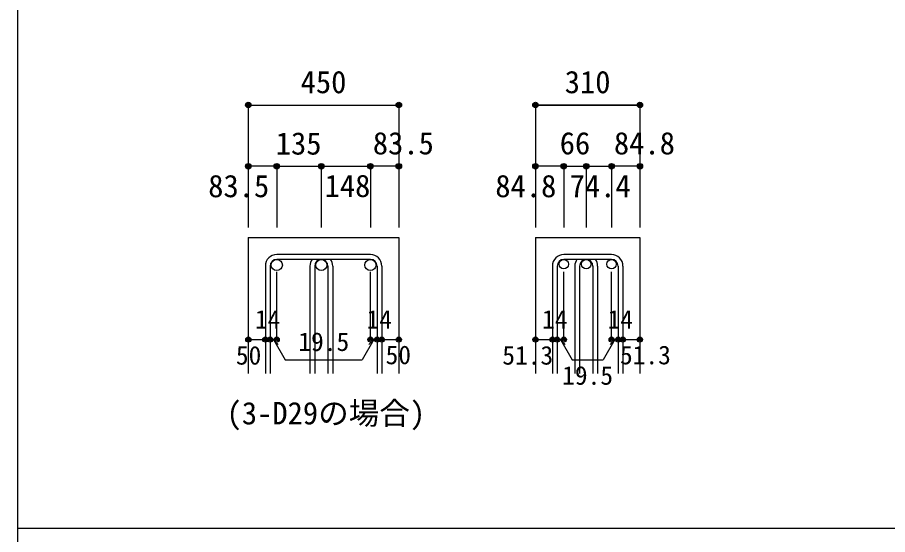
# Model space of a CAD drawing. Units: millimetres at full size, sheet at 1:30. Extents: x -5973 to 5954, y -4195 to 4201.
# Drawn here: x -5973 to -3414, y -15 to 1506 of the extents above; entities that cross this region are included whole.
import ezdxf
from ezdxf.enums import TextEntityAlignment as Align

# ---------------------------------------------------------------- set-up
doc = ezdxf.new("R2010")
doc.units = ezdxf.units.MM
doc.header["$LTSCALE"] = 30
doc.header["$PDMODE"] = 32
doc.header["$PDSIZE"] = 15
for name, color, linetype in [('0-1_躯体線', 2, 'Continuous'), ('0-5_基礎梁筋', 7, 'Continuous'), ('0-6_スタラップ筋', 7, 'Continuous'), ('0-7_文字', 4, 'Continuous'), ('0-D_寸法', 4, 'Continuous'), ('F-0_枠', 6, 'Continuous')]:
    doc.layers.add(name, color=color, linetype=linetype)
doc.styles.add('ＭＳ ゴシック', font='')
doc.styles.get('ＭＳ ゴシック').set_extended_font_data('MS Gothic')

msp = doc.modelspace()

# ---------------------------------------------------------------- linework, layer by layer
at = {"layer": '0-1_躯体線'}
for p, q in [((-5293.76, 858.3), (-5293.76, 458.3)), ((-5293.76, 858.3), (-4851.15, 858.3)), ((-4851.15, 858.3), (-4851.15, 458.3)), ((-4449.5, 858.3), (-4449.5, 458.3)), ((-4449.5, 858.3), (-4142.1, 858.3)), ((-4142.1, 858.3), (-4142.1, 458.3))]:
    msp.add_line(p, q, dxfattribs=at)
at = {"layer": '0-5_基礎梁筋', "color": 3}
for centre, radius in [((-5210.26, 777.8), 16.5), ((-5079.15, 777.8), 16.5), ((-4934.65, 777.8), 16.5), ((-4366, 780.3), 14), ((-4300, 780.3), 14), ((-4225.6, 780.3), 14)]:
    msp.add_circle(centre, radius, dxfattribs=at)
at = {"layer": '0-6_スタラップ筋'}
for p, q in [((-4934.65, 808.3), (-5210.26, 808.3)), ((-4934.65, 794.3), (-5210.26, 794.3)), ((-4225.6, 808.3), (-4366, 808.3)), ((-4225.6, 794.3), (-4366, 794.3)), ((-5243.76, 774.8), (-5243.76, 458.3)), ((-5229.76, 774.8), (-5229.76, 458.3)), ((-5112.65, 774.8), (-5112.65, 458.3)), ((-5098.65, 774.8), (-5098.65, 458.3)), ((-5059.65, 774.8), (-5059.65, 458.3)), ((-5045.65, 774.8), (-5045.65, 458.3)), ((-4915.15, 774.8), (-4915.15, 458.3)), ((-4901.15, 774.8), (-4901.15, 458.3)), ((-4399.5, 774.8), (-4399.5, 458.3)), ((-4385.5, 774.8), (-4385.5, 458.3)), ((-4333.5, 774.8), (-4333.5, 458.3)), ((-4319.5, 774.8), (-4319.5, 458.3)), ((-4280.5, 774.8), (-4280.5, 458.3)), ((-4266.5, 774.8), (-4266.5, 458.3)), ((-4206.1, 774.8), (-4206.1, 458.3)), ((-4192.1, 774.8), (-4192.1, 458.3))]:
    msp.add_line(p, q, dxfattribs=at)
for centre, radius, start, end in [((-5210.26, 774.8), 33.5, 90, 180), ((-5210.26, 774.8), 19.5, 90, 180), ((-5079.15, 774.8), 33.5, 144.40235, 180), ((-5079.15, 774.8), 19.5, 90, 180), ((-5079.15, 774.8), 19.5, 0, 90), ((-5079.15, 774.8), 33.5, 0, 35.59765), ((-4934.65, 774.8), 33.5, 0, 90), ((-4934.65, 774.8), 19.5, 0, 90), ((-4366, 774.8), 33.5, 90, 180), ((-4366, 774.8), 19.5, 90, 180), ((-4300, 774.8), 33.5, 144.40235, 180), ((-4300, 774.8), 19.5, 90, 180), ((-4300, 774.8), 19.5, 0, 90), ((-4300, 774.8), 33.5, 0, 35.59765), ((-4225.6, 774.8), 33.5, 0, 90), ((-4225.6, 774.8), 19.5, 0, 90)]:
    msp.add_arc(centre, radius, start, end, dxfattribs=at)
at = {"layer": '0-D_寸法'}
for p, q in [((-5293.76, 1248.3), (-5293.76, 1068.3)), ((-5293.76, 1248.3), (-4851.15, 1248.3)), ((-4851.15, 1248.3), (-4851.15, 1068.3)), ((-4449.5, 1248.3), (-4449.5, 1068.3)), ((-4142.1, 1248.3), (-4142.1, 1068.3)), ((-5210.26, 1068.3), (-5293.76, 1068.3)), ((-5293.76, 1068.3), (-5293.76, 888.3)), ((-5210.26, 1068.3), (-5210.26, 888.3)), ((-5210.26, 1068.3), (-5076.65, 1068.3)), ((-5079.15, 1068.3), (-5079.15, 888.3)), ((-5076.65, 1068.3), (-4934.65, 1068.3)), ((-4851.15, 1068.3), (-4934.65, 1068.3)), ((-4934.65, 1068.3), (-4934.65, 888.3)), ((-4851.15, 1068.3), (-4851.15, 888.3)), ((-4366, 1068.3), (-4449.5, 1068.3)), ((-4449.5, 1068.3), (-4449.5, 888.3)), ((-4366, 1068.3), (-4366, 888.3)), ((-4366, 1068.3), (-4300, 1068.3)), ((-4300, 1068.3), (-4300, 888.3)), ((-4300, 1068.3), (-4225.6, 1068.3)), ((-4142.1, 1068.3), (-4225.6, 1068.3)), ((-4225.6, 1068.3), (-4225.6, 888.3)), ((-4142.1, 1068.3), (-4142.1, 888.3)), ((-5210.26, 558.3), (-5210.26, 757.63)), ((-4934.65, 558.3), (-4934.65, 757.63)), ((-4366, 558.3), (-4366, 757.63)), ((-4225.6, 558.3), (-4225.6, 757.63)), ((-5293.76, 558.3), (-5243.76, 558.3)), ((-5243.76, 558.3), (-5210.26, 558.3)), ((-5220.01, 558.3), (-5205.87, 544.16)), ((-5220.01, 558.3), (-5185.78, 499.02)), ((-4924.9, 558.3), (-4959.12, 499.02)), ((-4924.9, 558.3), (-4939.04, 544.16)), ((-4934.65, 558.3), (-4851.15, 558.3)), ((-4915.15, 558.3), (-4901.15, 558.3)), ((-4449.5, 558.3), (-4399.5, 558.3)), ((-4399.5, 558.3), (-4366, 558.3)), ((-4375.75, 558.3), (-4361.61, 544.16)), ((-4375.75, 558.3), (-4341.52, 499.02)), ((-4215.85, 558.3), (-4250.08, 499.02)), ((-4215.85, 558.3), (-4230, 544.16)), ((-4225.6, 558.3), (-4142.1, 558.3)), ((-4206.1, 558.3), (-4192.1, 558.3)), ((-5185.78, 499.02), (-4959.12, 499.02)), ((-4341.52, 499.02), (-4250.08, 499.02))]:
    msp.add_line(p, q, dxfattribs=at)
for points in [[(-4851.15, 1248.3), (-4851.15, 1068.3), (-4851.15, 888.3)], [(-4142.1, 1248.3), (-4449.5, 1248.3), (-4142.1, 1248.3)], [(-4142.1, 1248.3), (-4142.1, 1068.3), (-4142.1, 888.3)]]:
    msp.add_lwpolyline(points, dxfattribs=at)
for centre, radius in [((-5293.76, 1248.3), 8), ((-5293.76, 1248.3), 7.2), ((-5293.76, 1248.3), 6.4), ((-4851.15, 1248.3), 8), ((-4851.15, 1248.3), 7.2), ((-4851.15, 1248.3), 6.4), ((-4449.5, 1248.3), 8), ((-4449.5, 1248.3), 7.2), ((-4449.5, 1248.3), 6.4), ((-4142.1, 1248.3), 8), ((-4142.1, 1248.3), 7.2), ((-4142.1, 1248.3), 6.4), ((-5293.76, 1248.3), 5.6), ((-5293.76, 1248.3), 4.8), ((-5293.76, 1248.3), 4), ((-5293.76, 1248.3), 3.2), ((-5293.76, 1248.3), 2.4), ((-5293.76, 1248.3), 1.6), ((-5293.76, 1248.3), 0.8), ((-4851.15, 1248.3), 5.6), ((-4851.15, 1248.3), 4.8), ((-4851.15, 1248.3), 4), ((-4851.15, 1248.3), 3.2), ((-4851.15, 1248.3), 2.4), ((-4851.15, 1248.3), 1.6), ((-4851.15, 1248.3), 0.8), ((-4449.5, 1248.3), 5.6), ((-4449.5, 1248.3), 4.8), ((-4449.5, 1248.3), 4), ((-4449.5, 1248.3), 3.2), ((-4449.5, 1248.3), 2.4), ((-4449.5, 1248.3), 1.6), ((-4449.5, 1248.3), 0.8), ((-4142.1, 1248.3), 5.6), ((-4142.1, 1248.3), 4.8), ((-4142.1, 1248.3), 4), ((-4142.1, 1248.3), 3.2), ((-4142.1, 1248.3), 2.4), ((-4142.1, 1248.3), 1.6), ((-4142.1, 1248.3), 0.8), ((-5293.76, 1068.3), 8), ((-5293.76, 1068.3), 7.2), ((-5210.26, 1068.3), 8), ((-5210.26, 1068.3), 7.2), ((-5079.15, 1068.3), 8), ((-5079.15, 1068.3), 7.2), ((-4934.65, 1068.3), 8), ((-4934.65, 1068.3), 7.2), ((-4851.15, 1068.3), 8), ((-4851.15, 1068.3), 7.2), ((-4449.5, 1068.3), 8), ((-4449.5, 1068.3), 7.2), ((-4366, 1068.3), 8), ((-4366, 1068.3), 7.2), ((-4300, 1068.3), 8), ((-4300, 1068.3), 7.2), ((-4225.6, 1068.3), 8), ((-4225.6, 1068.3), 7.2), ((-4142.1, 1068.3), 8), ((-4142.1, 1068.3), 7.2), ((-5293.76, 1068.3), 6.4), ((-5293.76, 1068.3), 5.6), ((-5293.76, 1068.3), 4.8), ((-5293.76, 1068.3), 4), ((-5293.76, 1068.3), 3.2), ((-5293.76, 1068.3), 2.4), ((-5293.76, 1068.3), 1.6), ((-5293.76, 1068.3), 0.8), ((-5210.26, 1068.3), 6.4), ((-5210.26, 1068.3), 5.6), ((-5210.26, 1068.3), 4.8), ((-5210.26, 1068.3), 4), ((-5210.26, 1068.3), 3.2), ((-5210.26, 1068.3), 2.4), ((-5210.26, 1068.3), 1.6), ((-5210.26, 1068.3), 0.8), ((-5079.15, 1068.3), 6.4), ((-5079.15, 1068.3), 5.6), ((-5079.15, 1068.3), 4.8), ((-5079.15, 1068.3), 4), ((-5079.15, 1068.3), 3.2), ((-5079.15, 1068.3), 2.4), ((-5079.15, 1068.3), 1.6), ((-5079.15, 1068.3), 0.8), ((-4934.65, 1068.3), 6.4), ((-4934.65, 1068.3), 5.6), ((-4934.65, 1068.3), 4.8), ((-4934.65, 1068.3), 4), ((-4934.65, 1068.3), 3.2), ((-4934.65, 1068.3), 2.4), ((-4934.65, 1068.3), 1.6), ((-4934.65, 1068.3), 0.8), ((-4851.15, 1068.3), 6.4), ((-4851.15, 1068.3), 5.6), ((-4851.15, 1068.3), 4.8), ((-4851.15, 1068.3), 4), ((-4851.15, 1068.3), 3.2), ((-4851.15, 1068.3), 2.4), ((-4851.15, 1068.3), 1.6), ((-4851.15, 1068.3), 0.8), ((-4449.5, 1068.3), 6.4), ((-4449.5, 1068.3), 5.6), ((-4449.5, 1068.3), 4.8), ((-4449.5, 1068.3), 4), ((-4449.5, 1068.3), 3.2), ((-4449.5, 1068.3), 2.4), ((-4449.5, 1068.3), 1.6), ((-4449.5, 1068.3), 0.8), ((-4366, 1068.3), 6.4), ((-4366, 1068.3), 5.6), ((-4366, 1068.3), 4.8), ((-4366, 1068.3), 4), ((-4366, 1068.3), 3.2), ((-4366, 1068.3), 2.4), ((-4366, 1068.3), 1.6), ((-4366, 1068.3), 0.8), ((-4300, 1068.3), 6.4), ((-4300, 1068.3), 5.6), ((-4300, 1068.3), 4.8), ((-4300, 1068.3), 4), ((-4300, 1068.3), 3.2), ((-4300, 1068.3), 2.4), ((-4300, 1068.3), 1.6), ((-4300, 1068.3), 0.8), ((-4225.6, 1068.3), 6.4), ((-4225.6, 1068.3), 5.6), ((-4225.6, 1068.3), 4.8), ((-4225.6, 1068.3), 4), ((-4225.6, 1068.3), 3.2), ((-4225.6, 1068.3), 2.4), ((-4225.6, 1068.3), 1.6), ((-4225.6, 1068.3), 0.8), ((-4142.1, 1068.3), 6.4), ((-4142.1, 1068.3), 5.6), ((-4142.1, 1068.3), 4.8), ((-4142.1, 1068.3), 4), ((-4142.1, 1068.3), 3.2), ((-4142.1, 1068.3), 2.4), ((-4142.1, 1068.3), 1.6), ((-4142.1, 1068.3), 0.8), ((-5293.76, 558.3), 4), ((-5293.76, 558.3), 3.6), ((-5293.76, 558.3), 3.2), ((-5293.76, 558.3), 2.8), ((-5293.76, 558.3), 2.4), ((-5293.76, 558.3), 2), ((-5293.76, 558.3), 1.6), ((-5293.76, 558.3), 1.2), ((-5293.76, 558.3), 0.8), ((-5293.76, 558.3), 0.4), ((-5243.76, 558.3), 4), ((-5243.76, 558.3), 3.6), ((-5243.76, 558.3), 3.2), ((-5243.76, 558.3), 2.8), ((-5243.76, 558.3), 2.4), ((-5243.76, 558.3), 2), ((-5243.76, 558.3), 1.6), ((-5243.76, 558.3), 1.2), ((-5243.76, 558.3), 0.8), ((-5243.76, 558.3), 0.4), ((-5229.76, 558.3), 4), ((-5229.76, 558.3), 3.6), ((-5229.76, 558.3), 3.2), ((-5229.76, 558.3), 2.8), ((-5229.76, 558.3), 2.4), ((-5229.76, 558.3), 2), ((-5229.76, 558.3), 1.6), ((-5229.76, 558.3), 1.2), ((-5229.76, 558.3), 0.8), ((-5229.76, 558.3), 0.4), ((-5210.26, 558.3), 4), ((-5210.26, 558.3), 3.6), ((-5210.26, 558.3), 3.2), ((-5210.26, 558.3), 2.8), ((-5210.26, 558.3), 2.4), ((-5210.26, 558.3), 2), ((-5210.26, 558.3), 1.6), ((-5210.26, 558.3), 1.2), ((-5210.26, 558.3), 0.8), ((-5210.26, 558.3), 0.4), ((-4934.65, 558.3), 4), ((-4934.65, 558.3), 3.6), ((-4934.65, 558.3), 3.2), ((-4934.65, 558.3), 2.8), ((-4934.65, 558.3), 2.4), ((-4934.65, 558.3), 2), ((-4934.65, 558.3), 1.6), ((-4934.65, 558.3), 1.2), ((-4934.65, 558.3), 0.8), ((-4934.65, 558.3), 0.4), ((-4915.15, 558.3), 4), ((-4915.15, 558.3), 3.6), ((-4915.15, 558.3), 3.2), ((-4915.15, 558.3), 2.8), ((-4915.15, 558.3), 2.4), ((-4915.15, 558.3), 2), ((-4915.15, 558.3), 1.6), ((-4915.15, 558.3), 1.2), ((-4915.15, 558.3), 0.8), ((-4915.15, 558.3), 0.4), ((-4901.15, 558.3), 4), ((-4901.15, 558.3), 3.6), ((-4901.15, 558.3), 3.2), ((-4901.15, 558.3), 2.8), ((-4901.15, 558.3), 2.4), ((-4901.15, 558.3), 2), ((-4901.15, 558.3), 1.6), ((-4901.15, 558.3), 1.2), ((-4901.15, 558.3), 0.8), ((-4901.15, 558.3), 0.4), ((-4851.15, 558.3), 4), ((-4851.15, 558.3), 3.6), ((-4851.15, 558.3), 3.2), ((-4851.15, 558.3), 2.8), ((-4851.15, 558.3), 2.4), ((-4851.15, 558.3), 2), ((-4851.15, 558.3), 1.6), ((-4851.15, 558.3), 1.2), ((-4851.15, 558.3), 0.8), ((-4851.15, 558.3), 0.4), ((-4449.5, 558.3), 4), ((-4449.5, 558.3), 3.6), ((-4449.5, 558.3), 3.2), ((-4449.5, 558.3), 2.8), ((-4449.5, 558.3), 2.4), ((-4449.5, 558.3), 2), ((-4449.5, 558.3), 1.6), ((-4449.5, 558.3), 1.2), ((-4449.5, 558.3), 0.8), ((-4449.5, 558.3), 0.4), ((-4399.5, 558.3), 4), ((-4399.5, 558.3), 3.6), ((-4399.5, 558.3), 3.2), ((-4399.5, 558.3), 2.8), ((-4399.5, 558.3), 2.4), ((-4399.5, 558.3), 2), ((-4399.5, 558.3), 1.6), ((-4399.5, 558.3), 1.2), ((-4399.5, 558.3), 0.8), ((-4399.5, 558.3), 0.4), ((-4385.5, 558.3), 4), ((-4385.5, 558.3), 3.6), ((-4385.5, 558.3), 3.2), ((-4385.5, 558.3), 2.8), ((-4385.5, 558.3), 2.4), ((-4385.5, 558.3), 2), ((-4385.5, 558.3), 1.6), ((-4385.5, 558.3), 1.2), ((-4385.5, 558.3), 0.8), ((-4385.5, 558.3), 0.4), ((-4366, 558.3), 4), ((-4366, 558.3), 3.6), ((-4366, 558.3), 3.2), ((-4366, 558.3), 2.8), ((-4366, 558.3), 2.4), ((-4366, 558.3), 2), ((-4366, 558.3), 1.6), ((-4366, 558.3), 1.2), ((-4366, 558.3), 0.8), ((-4366, 558.3), 0.4), ((-4225.6, 558.3), 4), ((-4225.6, 558.3), 3.6), ((-4225.6, 558.3), 3.2), ((-4225.6, 558.3), 2.8), ((-4225.6, 558.3), 2.4), ((-4225.6, 558.3), 2), ((-4225.6, 558.3), 1.6), ((-4225.6, 558.3), 1.2), ((-4225.6, 558.3), 0.8), ((-4225.6, 558.3), 0.4), ((-4206.1, 558.3), 4), ((-4206.1, 558.3), 3.6), ((-4206.1, 558.3), 3.2), ((-4206.1, 558.3), 2.8), ((-4206.1, 558.3), 2.4), ((-4206.1, 558.3), 2), ((-4206.1, 558.3), 1.6), ((-4206.1, 558.3), 1.2), ((-4206.1, 558.3), 0.8), ((-4206.1, 558.3), 0.4), ((-4192.1, 558.3), 4), ((-4192.1, 558.3), 3.6), ((-4192.1, 558.3), 3.2), ((-4192.1, 558.3), 2.8), ((-4192.1, 558.3), 2.4), ((-4192.1, 558.3), 2), ((-4192.1, 558.3), 1.6), ((-4192.1, 558.3), 1.2), ((-4192.1, 558.3), 0.8), ((-4192.1, 558.3), 0.4), ((-4142.1, 558.3), 4), ((-4142.1, 558.3), 3.6), ((-4142.1, 558.3), 3.2), ((-4142.1, 558.3), 2.8), ((-4142.1, 558.3), 2.4), ((-4142.1, 558.3), 2), ((-4142.1, 558.3), 1.6), ((-4142.1, 558.3), 1.2), ((-4142.1, 558.3), 0.8), ((-4142.1, 558.3), 0.4)]:
    msp.add_circle(centre, radius, dxfattribs=at)
at = {"layer": '0-D_寸法', "color": 7}
for p in [(-5293.76, 1248.3), (-4851.15, 1248.3), (-4449.5, 1248.3), (-4142.1, 1248.3), (-5293.76, 1068.3), (-5210.26, 1068.3), (-5079.15, 1068.3), (-4934.65, 1068.3), (-4851.15, 1068.3), (-4449.5, 1068.3), (-4366, 1068.3), (-4300, 1068.3), (-4225.6, 1068.3), (-4142.1, 1068.3), (-5293.76, 558.3), (-5243.76, 558.3), (-5229.76, 558.3), (-5210.26, 558.3), (-4934.65, 558.3), (-4915.15, 558.3), (-4901.15, 558.3), (-4851.15, 558.3), (-4449.5, 558.3), (-4399.5, 558.3), (-4385.5, 558.3), (-4366, 558.3), (-4225.6, 558.3), (-4206.1, 558.3), (-4192.1, 558.3), (-4142.1, 558.3)]:
    msp.add_point(p, dxfattribs=at)
at = {"layer": 'F-0_枠'}
msp.add_line((-5972.88, 4201.15), (-5972.88, -4195.24), dxfattribs=at)
at = {"layer": 'F-0_枠', "color": 2}
msp.add_line((3723.6, 2.95), (-5972.88, 2.95), dxfattribs=at)

# ---------------------------------------------------------------- texts
at = {"layer": '0-7_文字', "color": 7, "style": 'ＭＳ ゴシック'}
msp.add_text('(3-D29の場合)', height=65.98, dxfattribs=at).set_placement((-5357.82, 289.19), align=Align.BOTTOM_LEFT)
at = {"layer": '0-D_寸法', "style": 'ＭＳ ゴシック'}
for s, height, p in [('450', 65.98, (-5139.95, 1263.3)), ('310', 65.98, (-4363.3, 1263.3)), ('135', 65.98, (-5213.17, 1082.68)), ('83.5', 65.98, (-4927.65, 1083.3)), ('66', 65.98, (-4378, 1083.3)), ('84.8', 65.98, (-4218.6, 1083.3)), ('83.5', 65.98, (-5411.73, 957.41)), ('148', 65.98, (-5069.47, 957.93)), ('84.8', 65.98, (-4567.47, 957.41)), ('74.4', 65.98, (-4348.79, 957.41)), ('14', 54.99, (-5274.29, 573.75)), ('14', 54.99, (-4946.11, 573.75)), ('14', 54.99, (-4430.03, 573.75)), ('14', 54.99, (-4237.06, 573.75)), ('19.5', 54.99, (-5146.69, 508.35)), ('50', 54.99, (-5330.36, 468.23)), ('50', 54.99, (-4890.09, 469.4)), ('51.3', 54.99, (-4546.93, 468.25)), ('51.3', 54.99, (-4200.82, 469.13)), ('19.5', 54.99, (-4370.8, 409.02))]:
    msp.add_text(s, height=height, dxfattribs=at).set_placement(p, align=Align.BOTTOM_LEFT)

doc.saveas('drawing.dxf')
